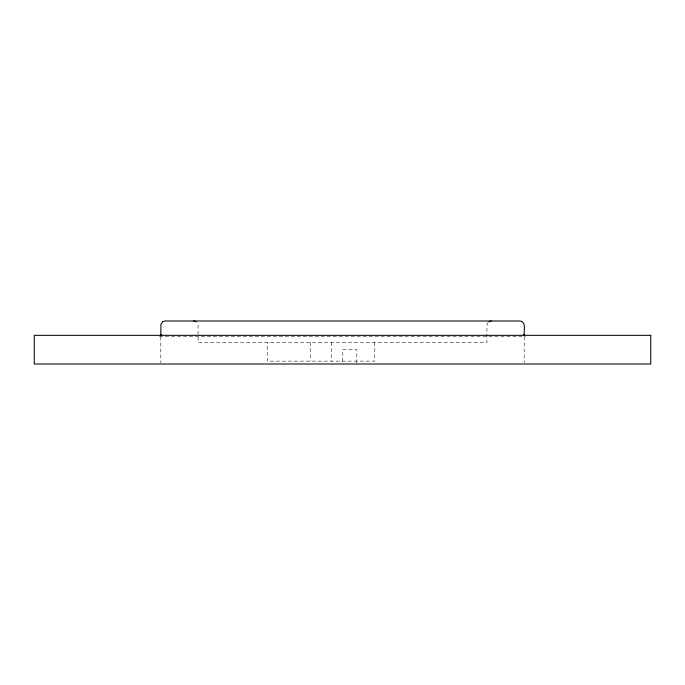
<?xml version="1.0" encoding="UTF-8"?>
<svg xmlns="http://www.w3.org/2000/svg" width="685" height="685" viewBox="0 0 685 685"><rect width="100%" height="100%" fill="white"/><g stroke="black" fill="none" stroke-linecap="round" stroke-linejoin="round"><path stroke-width="0.51" stroke-dasharray="3.42 2.57" d="M488.174 322.25L486.915 325.298L486.915 342.5L198.076 342.5L198.076 325.298L196.818 322.25M159.365 336.763L525.626 336.763M524.196 336.763L524.196 362.956M374.755 342.5L374.755 361.141L267.227 361.141L267.227 342.5M356.834 362.981L356.834 349.667L342.5 349.667L342.5 362.981M331.745 342.5L331.745 361.141M310.245 342.5L310.245 361.141M160.804 336.763L160.804 362.956"/><path stroke-width="1.03" d="M160.804 334.057L160.949 324.185L162.953 321.573M161.386 335.333L161.386 334.485L160.804 335.761L161.377 334.485L160.949 335.333M524.196 334.057C523.922 330.059 526.277 321.479 519.889 320.991L165.102 320.991L162.953 321.573M489.064 321.573L491.213 320.991M193.778 320.991L195.927 321.573M523.614 335.333L523.614 334.485L524.196 335.761L524.051 335.102M523.614 334.485L524.051 335.333M650.75 335.333L34.25 335.333L34.25 364.009L650.75 364.009L650.75 335.333"/></g></svg>
